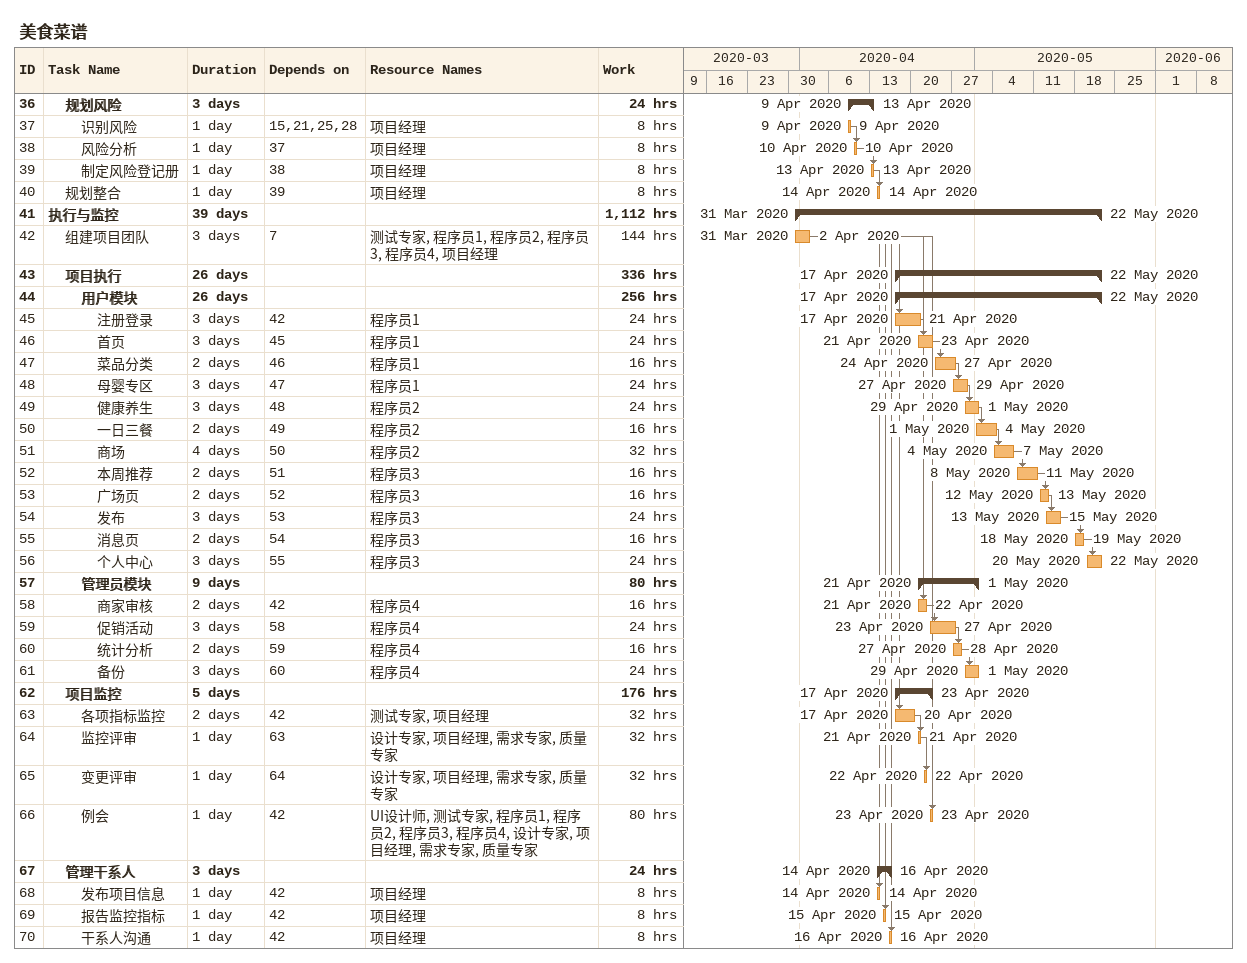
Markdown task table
美食菜谱

| ID | Level | Task | Duration | Start | Finish | Predecessors | Resources | Work (h) |
|---|---|---|---|---|---|---|---|---|
| 36 | 2 | **规划风险** | 3d | 2020-04-09 | 2020-04-13 |  |  | 24 |
| 37 | 3 | 识别风险 | 1d | 2020-04-09 | 2020-04-09 | 15, 21, 25, 28 | 项目经理 | 8 |
| 38 | 3 | 风险分析 | 1d | 2020-04-10 | 2020-04-10 | 37 | 项目经理 | 8 |
| 39 | 3 | 制定风险登记册 | 1d | 2020-04-13 | 2020-04-13 | 38 | 项目经理 | 8 |
| 40 | 2 | 规划整合 | 1d | 2020-04-14 | 2020-04-14 | 39 | 项目经理 | 8 |
| 41 | 1 | **执行与监控** | 39d | 2020-03-31 | 2020-05-22 |  |  | 1112 |
| 42 | 2 | 组建项目团队 | 3d | 2020-03-31 | 2020-04-02 | 7 | 测试专家, 程序员1, 程序员2, 程序员3, 程序员4, 项目经理 | 144 |
| 43 | 2 | **项目执行** | 26d | 2020-04-17 | 2020-05-22 |  |  | 336 |
| 44 | 3 | **用户模块** | 26d | 2020-04-17 | 2020-05-22 |  |  | 256 |
| 45 | 4 | 注册登录 | 3d | 2020-04-17 | 2020-04-21 | 42 | 程序员1 | 24 |
| 46 | 4 | 首页 | 3d | 2020-04-21 | 2020-04-23 | 45 | 程序员1 | 24 |
| 47 | 4 | 菜品分类 | 2d | 2020-04-24 | 2020-04-27 | 46 | 程序员1 | 16 |
| 48 | 4 | 母婴专区 | 3d | 2020-04-27 | 2020-04-29 | 47 | 程序员1 | 24 |
| 49 | 4 | 健康养生 | 3d | 2020-04-29 | 2020-05-01 | 48 | 程序员2 | 24 |
| 50 | 4 | 一日三餐 | 2d | 2020-05-01 | 2020-05-04 | 49 | 程序员2 | 16 |
| 51 | 4 | 商场 | 4d | 2020-05-04 | 2020-05-07 | 50 | 程序员2 | 32 |
| 52 | 4 | 本周推荐 | 2d | 2020-05-08 | 2020-05-11 | 51 | 程序员3 | 16 |
| 53 | 4 | 广场页 | 2d | 2020-05-12 | 2020-05-13 | 52 | 程序员3 | 16 |
| 54 | 4 | 发布 | 3d | 2020-05-13 | 2020-05-15 | 53 | 程序员3 | 24 |
| 55 | 4 | 消息页 | 2d | 2020-05-18 | 2020-05-19 | 54 | 程序员3 | 16 |
| 56 | 4 | 个人中心 | 3d | 2020-05-20 | 2020-05-22 | 55 | 程序员3 | 24 |
| 57 | 3 | **管理员模块** | 9d | 2020-04-21 | 2020-05-01 |  |  | 80 |
| 58 | 4 | 商家审核 | 2d | 2020-04-21 | 2020-04-22 | 42 | 程序员4 | 16 |
| 59 | 4 | 促销活动 | 3d | 2020-04-23 | 2020-04-27 | 58 | 程序员4 | 24 |
| 60 | 4 | 统计分析 | 2d | 2020-04-27 | 2020-04-28 | 59 | 程序员4 | 16 |
| 61 | 4 | 备份 | 3d | 2020-04-29 | 2020-05-01 | 60 | 程序员4 | 24 |
| 62 | 2 | **项目监控** | 5d | 2020-04-17 | 2020-04-23 |  |  | 176 |
| 63 | 3 | 各项指标监控 | 2d | 2020-04-17 | 2020-04-20 | 42 | 测试专家, 项目经理 | 32 |
| 64 | 3 | 监控评审 | 1d | 2020-04-21 | 2020-04-21 | 63 | 设计专家, 项目经理, 需求专家, 质量专家 | 32 |
| 65 | 3 | 变更评审 | 1d | 2020-04-22 | 2020-04-22 | 64 | 设计专家, 项目经理, 需求专家, 质量专家 | 32 |
| 66 | 3 | 例会 | 1d | 2020-04-23 | 2020-04-23 | 42 | UI设计师, 测试专家, 程序员1, 程序员2, 程序员3, 程序员4, 设计专家, 项目经理, 需求专家, 质量专家 | 80 |
| 67 | 2 | **管理干系人** | 3d | 2020-04-14 | 2020-04-16 |  |  | 24 |
| 68 | 3 | 发布项目信息 | 1d | 2020-04-14 | 2020-04-14 | 42 | 项目经理 | 8 |
| 69 | 3 | 报告监控指标 | 1d | 2020-04-15 | 2020-04-15 | 42 | 项目经理 | 8 |
| 70 | 3 | 干系人沟通 | 1d | 2020-04-16 | 2020-04-16 | 42 | 项目经理 | 8 |
